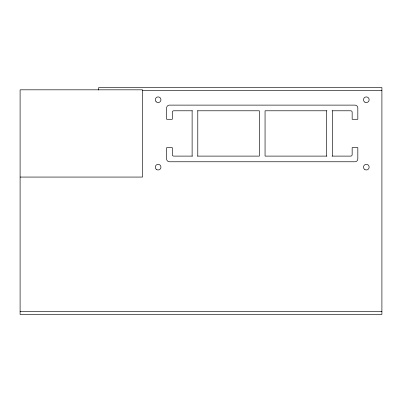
<?xml version="1.0" encoding="UTF-8"?>
<svg xmlns="http://www.w3.org/2000/svg" width="402" height="402" viewBox="0 0 402 402"><rect width="100%" height="100%" fill="white"/><g stroke="black" fill="none" stroke-linecap="round" stroke-linejoin="round"><path stroke-width="0.6" d="M142.609 90.671L381.9 90.671M192.473 110.786L173.709 110.786A1.417 1.417 0 0 0 172.292 112.198L172.292 119.283L166.629 119.283L166.629 107.952A2.834 2.834 0 0 1 169.458 105.118L354.991 105.118A2.834 2.834 0 0 1 357.825 107.952L357.825 119.283L352.157 119.283L352.157 112.198A1.417 1.417 0 0 0 350.74 110.786L331.977 110.786M197.472 110.786L259.39 110.786L259.39 156.107L197.472 156.107M326.977 110.786L265.059 110.786L265.059 156.107L326.977 156.107M192.473 156.107L173.709 156.107A1.417 1.417 0 0 1 172.292 154.69L172.292 147.604L166.629 147.604L166.629 158.936A2.834 2.834 0 0 0 169.458 161.77L354.991 161.77A2.834 2.834 0 0 0 357.825 158.936L357.825 147.604L352.157 147.604L352.157 154.69A1.417 1.417 0 0 1 350.74 156.107L331.977 156.107M20.1 177.066L142.549 177.066L142.549 89.822L20.1 89.822L20.1 314.444L381.9 314.444L381.9 87.556L98.646 87.556L98.646 90.048M20.1 311.329L381.9 311.329M332.328 110.786L332.328 156.107M326.665 110.786L326.665 156.107M197.784 110.786L197.784 156.107M192.121 110.786L192.121 156.107M364.905 102.188A2.834 2.834 0 0 0 369.152 99.736A2.834 2.834 0 0 0 364.905 97.284A2.834 2.834 0 0 0 364.905 102.188M364.905 169.604A2.834 2.834 0 0 0 369.152 167.152A2.834 2.834 0 0 0 364.905 164.699A2.834 2.834 0 0 0 364.905 169.604M156.715 169.604A2.834 2.834 0 0 0 160.961 167.152A2.834 2.834 0 0 0 156.715 164.699A2.834 2.834 0 0 0 156.715 169.604M156.127 101.741A2.834 2.834 0 0 0 160.865 100.47A2.834 2.834 0 0 0 157.398 97.003A2.834 2.834 0 0 0 156.127 101.741"/></g></svg>
